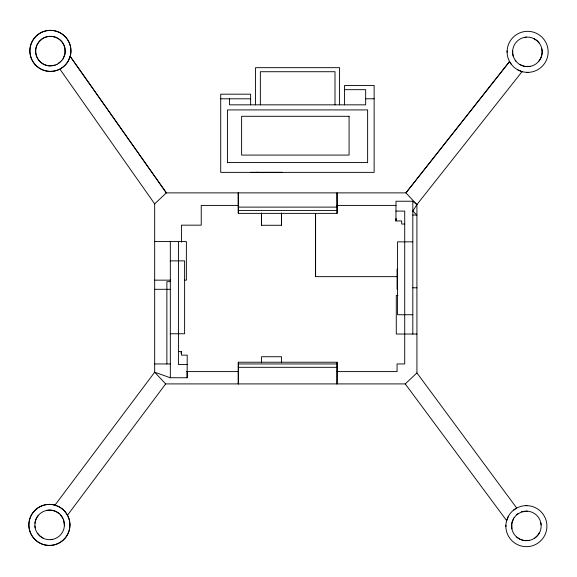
<?xml version="1.0" encoding="UTF-8"?>
<svg xmlns="http://www.w3.org/2000/svg" width="577" height="577" viewBox="0 0 577 577"><rect width="100%" height="100%" fill="white"/><g stroke="black" fill="none" stroke-linecap="round" stroke-linejoin="round"><path stroke-width="0.87" d="M238.308 362.233L238.287 383.907L238.308 362.233L337.069 362.233L337.018 383.907L337.069 362.233M238.308 213.367L238.258 192.877L238.308 213.367L337.069 213.367L337.018 192.877L337.069 205.297M281.533 213.158L281.533 225.275L261.554 225.275L261.554 213.158M315.583 276.65L315.583 213.425L315.583 276.65L397.077 276.65M61.047 68.468L61.025 68.432A20.527 20.527 0 0 0 70.928 51.836L70.949 50.487A20.527 20.527 0 0 0 50.451 30.386A20.527 20.527 0 0 0 29.903 50.43A20.527 20.527 0 0 0 49.499 71.411L50.841 71.433A20.527 20.527 0 0 0 59.878 69.132L63.225 66.896A20.527 20.527 0 0 0 68.374 60.751L70.322 55.76A20.527 20.527 0 0 0 50.423 30.329A20.527 20.527 0 0 0 30.451 55.702A20.527 20.527 0 0 0 59.842 69.074L154.672 203.869L154.672 372.223L170.323 377.755L187.143 377.755L187.208 371.595M507.104 52.233L507.125 50.891M505.87 526.527L505.892 525.185M396.096 218.358L395.93 220.955L401.693 220.955L401.693 224.027L404.722 224.027M396.132 219.303L395.93 220.955L396.002 201.236L412.815 201.236L416.919 204.568L416.933 372.922L405.234 383.907L165.664 383.907L154.672 372.223L54.959 505.149L59.323 506.959A20.527 20.527 0 0 1 65.425 512.138M506.469 521.204L508.431 516.213M180.868 353.247L181.445 351.573L178.423 351.573M62.814 59.258L64.97 53.906L64.92 48.136A14.786 14.786 0 0 0 60.095 39.95C56.661 36.964 51.865 35.796 47.437 36.676A14.786 14.786 0 0 0 42.121 38.933L39.243 41.501L37.13 44.732A14.786 14.786 0 0 0 35.702 52.247L35.969 54.159A14.786 14.786 0 0 0 49.608 65.908L55.32 65.107M514.028 517.771L511.857 523.123L511.893 528.885M539.675 532.347L537.555 535.571L534.67 538.139M63.203 58.443L63.737 57.52A14.786 14.786 0 0 0 65.179 51.937A14.786 14.786 0 0 0 44.342 37.62M513.602 518.535L513.068 519.459A14.786 14.786 0 0 0 523.591 540.425L529.361 540.382M67.466 515.254L165.664 383.907M522.683 71.772L522.048 71.642L416.919 204.568L412.815 211.095L416.919 215.041L412.815 215.041M61.645 60.801L62.778 59.215M38.486 515.211C35.493 518.636 34.317 523.433 35.19 527.861M538.572 61.544C541.558 58.111 542.741 53.322 541.868 48.886M514.02 517.778L516.552 514.85M509.541 61.537L405.934 192.877L166.349 192.877L154.672 203.869M509.534 61.53L405.934 192.877L416.919 204.568M61.616 60.758L57.073 64.299M58.739 63.319L60.26 62.136M517.143 514.395L521.521 511.936L527.241 511.143M516.545 514.857L518.074 513.667M513.595 510.097L516.978 507.904A20.527 20.527 0 0 1 546.909 526.657A20.527 20.527 0 0 1 516.069 543.887A20.527 20.527 0 0 1 515.802 508.561M57.101 64.35L55.291 65.057A14.786 14.786 0 0 1 36.805 56.871A14.786 14.786 0 0 1 43.758 37.894M524.399 37.397L526.318 37.13A14.786 14.786 0 0 1 541.904 54.656A14.786 14.786 0 0 1 520.937 65.179C515.665 62.662 512.232 56.834 512.628 51.007M530.371 66.355L524.601 66.391L520.021 64.646M46.687 510.4C53.69 508.842 61.45 513.162 63.585 520.057A14.786 14.786 0 0 1 43.167 538.218M50.74 539.625L52.651 539.358M250.627 172.372L258.359 172.35M344.498 89.673L365.659 89.673L365.659 104.834L229.444 104.834L229.444 98.797M220.717 98.797L250.627 98.797M365.659 98.797L374.134 98.797M227.468 162.447L367.628 162.447M238.287 205.412L201.243 205.412L201.243 225.167L181.445 225.167L181.445 242.21M336.29 205.412L396.067 205.412M238.308 207.114L337.069 207.114M238.308 210.425L337.069 210.425M395.93 211.095L404.722 211.095L404.722 363.95L397.077 363.95L397.077 371.595L336.708 371.595M154.672 241.575L186.371 241.575L186.371 280.155L184.604 280.155M412.815 241.85L397.539 241.85L397.539 314.739L412.815 314.739M170.323 260.869L184.611 260.869L184.611 333.758L170.323 333.758M154.672 280.155L170.734 280.155M170.302 281.663L166.876 281.663L166.876 363.95M412.815 287.8L416.919 287.8M154.672 289.308L170.273 289.308M397.964 295.446L396.276 295.446L396.276 334.033L416.919 334.033M154.672 363.95L170.323 363.95M238.315 363.957L337.069 363.957M187.208 364.513L178.423 364.513L178.423 241.575M238.308 367.311L337.069 367.311M186.234 371.595L238.496 371.595M526.664 72.356L528.005 72.377M526.015 505.625L527.356 505.64M54.952 505.142L54.317 505.012A20.527 20.527 0 0 0 29.961 518.269A20.527 20.527 0 0 0 41.046 543.693A20.527 20.527 0 0 0 67.336 534.865M522.048 71.642L517.699 69.817M533.833 38.572L537.057 40.693L539.625 43.578M43.225 538.182L40.001 536.062L37.433 533.177M56.986 512.131L56.063 511.604A14.786 14.786 0 0 0 34.908 523.404M516.703 537.086L519.927 539.207L523.591 540.425A14.786 14.786 0 0 0 541.118 524.832L540.851 522.921M57.75 512.556L59.294 513.725M515.153 60.174L515.881 61.097M60.672 515.088L62.835 518.276M511.575 64.646L509.39 61.27A20.527 20.527 0 0 1 528.143 31.331A20.527 20.527 0 0 1 545.373 62.172A20.527 20.527 0 0 1 510.046 62.446M65.439 512.124L67.61 515.513A20.527 20.527 0 0 1 67.949 533.667M405.234 383.907L506.613 520.569M416.919 372.922L516.718 508.056M282.261 172.357L256.383 172.35M63.636 520.028L64.429 525.741M337.047 205.412L337.069 213.367M412.815 201.236L412.815 334.033M397.077 269.005L397.077 289.308M367.628 162.801L367.628 109.911L227.468 109.911L227.468 162.801M344.498 104.834L344.498 85.511L374.134 85.511L374.134 172.372L220.717 172.372L220.717 94.181L250.627 94.181L250.627 104.834M339.572 104.834L339.572 67.675L255.553 67.675L255.553 104.834M335.006 104.834L335.006 71.721L260.35 71.721L260.35 104.834M281.533 213.187L281.533 225.275M281.533 362.796L281.533 356.737L261.554 356.737L261.554 362.796M261.554 213.187L261.554 225.275M187.143 377.755L187.208 355.143L181.445 355.143L181.445 351.573M170.323 241.575L170.323 377.755M513.422 56.726A14.786 14.786 0 0 1 526.318 37.13M521.521 511.936A14.786 14.786 0 0 1 541.118 524.832M42.59 537.923A14.786 14.786 0 0 1 34.865 525.979M69.947 524.515L69.932 525.863A20.527 20.527 0 0 1 48.908 545.416A20.527 20.527 0 0 1 28.9 524.832A20.527 20.527 0 0 1 49.045 504.377L50.387 504.392A20.527 20.527 0 0 1 69.947 524.515M349.078 116.294L241.612 116.294L241.612 155.083L349.078 155.083L349.078 116.294M70.199 56.409L166.349 192.877L70.199 56.409"/></g></svg>
